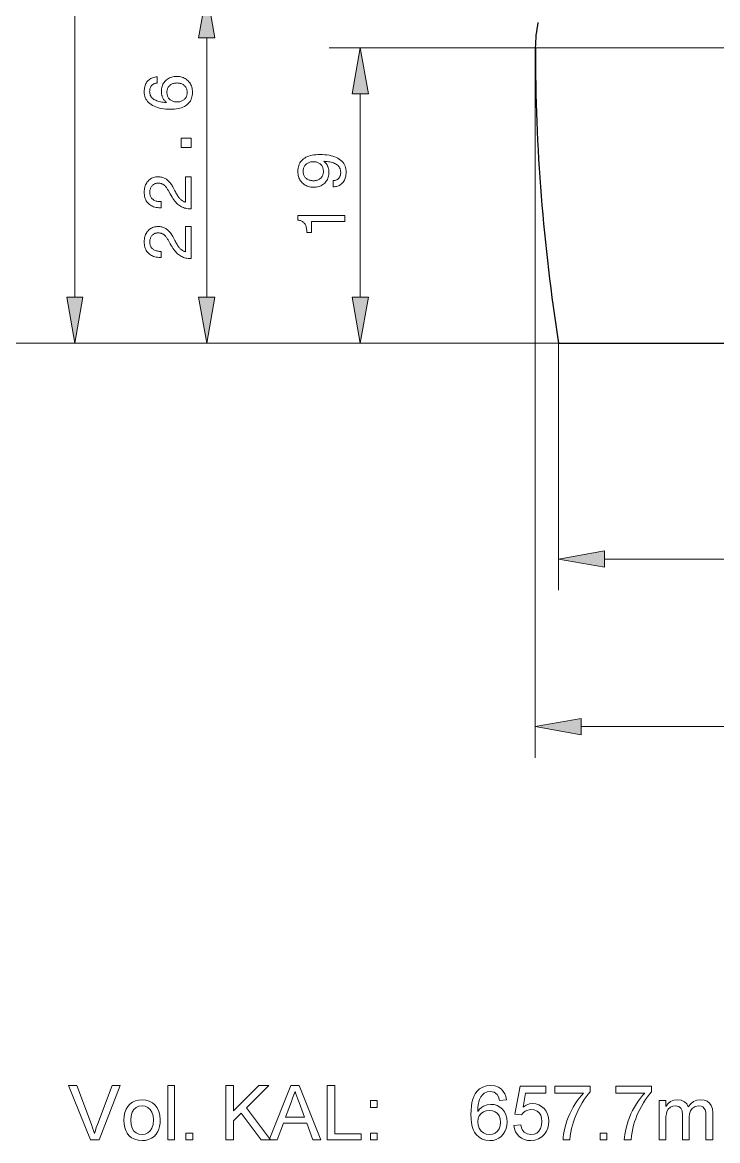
# Model space of a CAD drawing. Extents: x 0 to 297, y 0 to 532.
# Drawn here: x 47.8 to 92.5, y 75.4 to 147.3 of the extents above; entities that cross this region are included whole.
import ezdxf

# ---------------------------------------------------------------- set-up
doc = ezdxf.new("R2010")
doc.units = 0

msp = doc.modelspace()

# ---------------------------------------------------------------- linework, layer by layer
at = {"color": 7, "lineweight": 13}
for p, q in [((51.167, 129.662), (51.167, 179.953)), ((80.784, 145.708), (80.784, 100.05)), ((82.284, 126.708), (26.346, 126.708)), ((82.284, 126.708), (35.028, 126.708)), ((82.284, 126.708), (42.368, 126.708)), ((82.284, 126.708), (49.167, 126.708)), ((82.284, 126.708), (57.645, 126.708)), ((85.239, 112.827), (144.43, 112.827)), ((83.739, 102.05), (145.93, 102.05))]:
    msp.add_line(p, q, dxfattribs=at)
at = {"color": 7, "lineweight": 13, "ltscale": 0.417279}
msp.add_line((59.645, 129.662), (59.645, 146.353), dxfattribs=at)
at = {"color": 7, "lineweight": 13, "ltscale": 0.331418}
msp.add_line((80.784, 145.708), (67.527, 145.708), dxfattribs=at)
at = {"color": 7, "lineweight": 13, "ltscale": 0.443139}
msp.add_line((98.51, 145.708), (80.784, 145.708), dxfattribs=at)
at = {"color": 7, "lineweight": 13, "ltscale": 0.327279}
msp.add_line((69.527, 129.662), (69.527, 142.753), dxfattribs=at)
at = {"color": 7, "lineweight": 13, "ltscale": 0.368919}
msp.add_line((82.284, 126.708), (67.527, 126.708), dxfattribs=at)
at = {"color": 7, "lineweight": 13, "ltscale": 0.397013}
msp.add_line((82.284, 126.708), (82.284, 110.827), dxfattribs=at)
at = {"color": 7, "lineweight": 30}
msp.add_line((82.284, 126.708), (147.384, 126.708), dxfattribs=at)
at = {"color": 7, "lineweight": 13}
for points in [[(60.166, 146.353), (59.645, 149.308), (59.124, 146.353)], [(70.048, 142.753), (69.527, 145.708), (69.007, 142.753)], [(56.456, 143.839), (56.456, 143.443), (56.411, 143.437), (56.367, 143.429), (56.326, 143.419), (56.287, 143.406), (56.25, 143.391), (56.215, 143.373), (56.183, 143.354), (56.153, 143.332), (56.125, 143.307), (56.099, 143.281), (56.076, 143.252), (56.055, 143.221), (56.036, 143.188), (56.02, 143.153), (56.006, 143.116), (55.995, 143.076), (55.987, 143.035), (55.981, 142.992), (55.977, 142.946), (55.976, 142.899), (55.978, 142.835), (55.986, 142.774), (56, 142.715), (56.019, 142.66), (56.043, 142.609), (56.073, 142.56), (56.108, 142.514), (56.148, 142.471), (56.194, 142.432), (56.245, 142.395), (56.302, 142.362), (56.365, 142.331), (56.432, 142.303), (56.506, 142.278), (56.585, 142.256), (56.67, 142.237), (56.76, 142.221), (56.855, 142.208), (56.957, 142.198), (57.063, 142.191), (57.032, 142.216), (57.002, 142.243), (56.973, 142.272), (56.946, 142.301), (56.921, 142.331), (56.897, 142.363), (56.874, 142.395), (56.854, 142.429), (56.834, 142.464), (56.817, 142.499), (56.801, 142.536), (56.786, 142.574), (56.774, 142.613), (56.763, 142.652), (56.754, 142.693), (56.746, 142.734), (56.74, 142.776), (56.736, 142.819), (56.733, 142.863), (56.732, 142.907), (56.735, 142.991), (56.743, 143.071), (56.757, 143.148), (56.776, 143.222), (56.801, 143.293), (56.831, 143.361), (56.866, 143.425), (56.907, 143.486), (56.954, 143.544), (57.006, 143.599), (57.062, 143.649), (57.122, 143.695), (57.185, 143.734), (57.252, 143.769), (57.322, 143.798), (57.396, 143.822), (57.473, 143.841), (57.554, 143.854), (57.638, 143.862), (57.725, 143.865), (57.813, 143.862), (57.898, 143.853), (57.979, 143.839), (58.056, 143.819), (58.131, 143.794), (58.201, 143.763), (58.269, 143.727), (58.333, 143.684), (58.394, 143.637), (58.452, 143.583), (58.505, 143.525), (58.552, 143.464), (58.594, 143.399), (58.631, 143.33), (58.661, 143.258), (58.686, 143.183), (58.706, 143.104), (58.72, 143.021), (58.728, 142.936), (58.731, 142.846), (58.727, 142.743), (58.717, 142.645), (58.698, 142.552), (58.673, 142.464), (58.64, 142.381), (58.6, 142.303), (58.552, 142.229), (58.498, 142.161), (58.436, 142.097), (58.366, 142.039), (58.29, 141.986), (58.208, 141.938), (58.119, 141.896), (58.023, 141.859), (57.921, 141.829), (57.813, 141.803), (57.698, 141.784), (57.576, 141.77), (57.449, 141.761), (57.314, 141.758), (57.157, 141.761), (57.007, 141.77), (56.864, 141.785), (56.728, 141.806), (56.6, 141.833), (56.479, 141.866), (56.365, 141.905), (56.259, 141.949), (56.159, 142), (56.067, 142.057), (55.983, 142.119), (55.908, 142.186), (55.842, 142.257), (55.785, 142.334), (55.736, 142.415), (55.696, 142.501), (55.665, 142.592), (55.643, 142.687), (55.63, 142.788), (55.626, 142.893), (55.628, 142.976), (55.634, 143.057), (55.645, 143.133), (55.66, 143.206), (55.68, 143.276), (55.704, 143.341), (55.732, 143.403), (55.765, 143.462), (55.802, 143.517), (55.843, 143.568), (55.888, 143.616), (55.937, 143.658), (55.989, 143.697), (56.045, 143.731), (56.105, 143.76), (56.168, 143.785), (56.235, 143.805), (56.305, 143.821), (56.379, 143.832)], [(57.73, 143.447), (57.672, 143.445), (57.617, 143.441), (57.564, 143.432), (57.514, 143.421), (57.466, 143.407), (57.421, 143.389), (57.377, 143.368), (57.336, 143.343), (57.298, 143.316), (57.262, 143.285), (57.228, 143.251), (57.199, 143.216), (57.172, 143.178), (57.15, 143.139), (57.13, 143.097), (57.115, 143.054), (57.102, 143.008), (57.094, 142.96), (57.088, 142.911), (57.087, 142.859), (57.088, 142.801), (57.094, 142.746), (57.102, 142.693), (57.114, 142.643), (57.13, 142.596), (57.149, 142.551), (57.171, 142.508), (57.197, 142.468), (57.227, 142.431), (57.26, 142.396), (57.295, 142.364), (57.334, 142.336), (57.375, 142.311), (57.418, 142.289), (57.465, 142.27), (57.513, 142.255), (57.565, 142.244), (57.618, 142.235), (57.675, 142.23), (57.734, 142.229), (57.793, 142.23), (57.85, 142.235), (57.904, 142.243), (57.955, 142.255), (58.004, 142.27), (58.051, 142.288), (58.095, 142.31), (58.137, 142.334), (58.176, 142.363), (58.212, 142.394), (58.246, 142.428), (58.276, 142.465), (58.303, 142.504), (58.326, 142.545), (58.345, 142.589), (58.361, 142.635), (58.374, 142.683), (58.382, 142.734), (58.388, 142.787), (58.39, 142.842), (58.388, 142.895), (58.382, 142.946), (58.373, 142.995), (58.36, 143.042), (58.344, 143.086), (58.324, 143.129), (58.3, 143.17), (58.273, 143.208), (58.242, 143.245), (58.207, 143.279), (58.17, 143.311), (58.13, 143.34), (58.088, 143.365), (58.043, 143.387), (57.997, 143.405), (57.948, 143.42), (57.897, 143.432), (57.843, 143.44), (57.788, 143.445)], [(58.645, 139.307), (58.002, 139.307), (58.002, 139.903), (58.645, 139.903)], [(67.785, 136.77), (67.785, 137.166), (67.829, 137.17), (67.872, 137.176), (67.912, 137.184), (67.95, 137.196), (67.986, 137.21), (68.02, 137.226), (68.053, 137.246), (68.083, 137.267), (68.111, 137.292), (68.137, 137.319), (68.161, 137.349), (68.183, 137.38), (68.202, 137.414), (68.218, 137.449), (68.232, 137.487), (68.244, 137.527), (68.253, 137.568), (68.259, 137.612), (68.263, 137.658), (68.264, 137.706), (68.261, 137.77), (68.253, 137.831), (68.24, 137.889), (68.221, 137.944), (68.197, 137.996), (68.167, 138.045), (68.132, 138.091), (68.092, 138.134), (68.046, 138.173), (67.995, 138.21), (67.939, 138.243), (67.876, 138.274), (67.809, 138.302), (67.735, 138.327), (67.656, 138.348), (67.571, 138.367), (67.481, 138.384), (67.385, 138.397), (67.283, 138.407), (67.176, 138.414), (67.208, 138.388), (67.239, 138.362), (67.268, 138.334), (67.295, 138.304), (67.32, 138.274), (67.345, 138.243), (67.367, 138.21), (67.388, 138.177), (67.407, 138.142), (67.425, 138.107), (67.441, 138.07), (67.455, 138.032), (67.468, 137.994), (67.479, 137.955), (67.488, 137.915), (67.496, 137.874), (67.502, 137.832), (67.506, 137.789), (67.508, 137.746), (67.509, 137.702), (67.506, 137.618), (67.498, 137.538), (67.485, 137.461), (67.465, 137.387), (67.441, 137.316), (67.411, 137.248), (67.375, 137.184), (67.334, 137.123), (67.288, 137.065), (67.236, 137.01), (67.18, 136.96), (67.12, 136.915), (67.057, 136.875), (66.99, 136.84), (66.92, 136.811), (66.846, 136.787), (66.769, 136.769), (66.688, 136.755), (66.604, 136.747), (66.516, 136.745), (66.428, 136.747), (66.343, 136.756), (66.262, 136.77), (66.184, 136.79), (66.11, 136.815), (66.038, 136.846), (65.971, 136.883), (65.906, 136.925), (65.845, 136.973), (65.788, 137.026), (65.735, 137.084), (65.687, 137.146), (65.645, 137.211), (65.609, 137.279), (65.578, 137.351), (65.553, 137.426), (65.534, 137.505), (65.52, 137.588), (65.511, 137.674), (65.508, 137.763), (65.512, 137.865), (65.523, 137.963), (65.541, 138.056), (65.567, 138.144), (65.6, 138.226), (65.64, 138.304), (65.687, 138.377), (65.742, 138.446), (65.804, 138.509), (65.873, 138.567), (65.949, 138.62), (66.032, 138.668), (66.121, 138.71), (66.217, 138.746), (66.319, 138.777), (66.427, 138.802), (66.542, 138.821), (66.663, 138.835), (66.791, 138.844), (66.925, 138.847), (67.084, 138.844), (67.235, 138.835), (67.379, 138.82), (67.515, 138.799), (67.644, 138.772), (67.765, 138.74), (67.879, 138.701), (67.985, 138.656), (68.084, 138.606), (68.175, 138.549), (68.259, 138.487), (68.333, 138.42), (68.399, 138.348), (68.456, 138.271), (68.504, 138.189), (68.544, 138.101), (68.574, 138.009), (68.596, 137.912), (68.609, 137.809), (68.614, 137.702), (68.612, 137.618), (68.605, 137.538), (68.594, 137.462), (68.578, 137.389), (68.557, 137.319), (68.533, 137.253), (68.503, 137.19), (68.47, 137.131), (68.431, 137.075), (68.388, 137.023), (68.342, 136.975), (68.292, 136.932), (68.239, 136.894), (68.184, 136.861), (68.125, 136.833), (68.063, 136.81), (67.998, 136.793), (67.93, 136.78), (67.859, 136.772)], [(66.512, 137.162), (66.569, 137.164), (66.624, 137.169), (66.676, 137.177), (66.726, 137.188), (66.774, 137.202), (66.819, 137.22), (66.862, 137.241), (66.903, 137.265), (66.941, 137.293), (66.977, 137.323), (67.01, 137.357), (67.039, 137.392), (67.066, 137.429), (67.088, 137.469), (67.107, 137.511), (67.123, 137.554), (67.135, 137.6), (67.144, 137.648), (67.149, 137.698), (67.151, 137.75), (67.149, 137.808), (67.144, 137.863), (67.135, 137.916), (67.123, 137.966), (67.108, 138.014), (67.089, 138.059), (67.067, 138.101), (67.041, 138.141), (67.012, 138.178), (66.979, 138.213), (66.943, 138.245), (66.905, 138.273), (66.864, 138.298), (66.821, 138.32), (66.775, 138.339), (66.727, 138.354), (66.676, 138.366), (66.622, 138.374), (66.566, 138.379), (66.508, 138.381), (66.449, 138.379), (66.392, 138.374), (66.338, 138.366), (66.286, 138.354), (66.237, 138.339), (66.19, 138.32), (66.146, 138.298), (66.104, 138.273), (66.065, 138.245), (66.028, 138.213), (65.994, 138.178), (65.964, 138.141), (65.937, 138.102), (65.914, 138.061), (65.895, 138.017), (65.879, 137.971), (65.866, 137.922), (65.857, 137.871), (65.852, 137.818), (65.85, 137.763), (65.852, 137.71), (65.857, 137.659), (65.866, 137.61), (65.879, 137.564), (65.896, 137.519), (65.916, 137.477), (65.939, 137.436), (65.967, 137.398), (65.998, 137.362), (66.032, 137.328), (66.07, 137.296), (66.11, 137.268), (66.152, 137.243), (66.197, 137.222), (66.243, 137.203), (66.293, 137.189), (66.344, 137.177), (66.398, 137.169), (66.454, 137.164)], [(58.645, 135.354), (58.632, 135.354), (58.545, 135.356), (58.46, 135.362), (58.378, 135.372), (58.3, 135.387), (58.224, 135.405), (58.151, 135.428), (58.081, 135.455), (58.014, 135.486), (57.95, 135.521), (57.889, 135.56), (57.829, 135.605), (57.77, 135.656), (57.71, 135.714), (57.651, 135.779), (57.592, 135.85), (57.533, 135.928), (57.474, 136.013), (57.415, 136.104), (57.356, 136.202), (57.298, 136.307), (57.158, 136.562), (57.133, 136.606), (57.107, 136.649), (57.081, 136.688), (57.054, 136.726), (57.026, 136.76), (56.998, 136.793), (56.969, 136.822), (56.94, 136.85), (56.91, 136.875), (56.879, 136.897), (56.847, 136.917), (56.815, 136.935), (56.781, 136.951), (56.746, 136.964), (56.711, 136.976), (56.674, 136.985), (56.636, 136.993), (56.597, 136.998), (56.557, 137.001), (56.515, 137.002), (56.469, 137.001), (56.424, 136.996), (56.381, 136.988), (56.339, 136.976), (56.3, 136.961), (56.262, 136.943), (56.227, 136.922), (56.193, 136.898), (56.161, 136.87), (56.131, 136.839), (56.103, 136.805), (56.078, 136.769), (56.056, 136.731), (56.037, 136.69), (56.021, 136.648), (56.008, 136.603), (55.997, 136.556), (55.99, 136.507), (55.986, 136.455), (55.984, 136.401), (55.986, 136.348), (55.992, 136.297), (56.001, 136.249), (56.014, 136.202), (56.03, 136.158), (56.051, 136.116), (56.075, 136.077), (56.103, 136.04), (56.134, 136.005), (56.17, 135.972), (56.208, 135.943), (56.249, 135.916), (56.293, 135.892), (56.34, 135.872), (56.39, 135.855), (56.442, 135.84), (56.498, 135.829), (56.555, 135.822), (56.616, 135.817), (56.68, 135.815), (56.716, 135.815), (56.716, 135.423), (56.654, 135.423), (56.562, 135.426), (56.473, 135.434), (56.388, 135.447), (56.307, 135.466), (56.229, 135.491), (56.156, 135.52), (56.087, 135.555), (56.022, 135.596), (55.96, 135.642), (55.903, 135.693), (55.85, 135.749), (55.803, 135.809), (55.762, 135.872), (55.725, 135.94), (55.695, 136.011), (55.67, 136.086), (55.651, 136.165), (55.637, 136.248), (55.628, 136.334), (55.626, 136.425), (55.628, 136.511), (55.636, 136.595), (55.648, 136.675), (55.665, 136.752), (55.687, 136.825), (55.714, 136.895), (55.747, 136.961), (55.784, 137.024), (55.825, 137.084), (55.872, 137.14), (55.923, 137.192), (55.977, 137.239), (56.034, 137.28), (56.094, 137.315), (56.157, 137.345), (56.224, 137.37), (56.293, 137.389), (56.366, 137.402), (56.441, 137.411), (56.52, 137.413), (56.581, 137.412), (56.64, 137.407), (56.699, 137.399), (56.755, 137.388), (56.81, 137.373), (56.864, 137.356), (56.916, 137.335), (56.966, 137.311), (57.015, 137.284), (57.062, 137.253), (57.108, 137.219), (57.153, 137.182), (57.197, 137.142), (57.239, 137.098), (57.28, 137.051), (57.32, 137), (57.358, 136.946), (57.395, 136.889), (57.431, 136.828), (57.466, 136.764), (57.595, 136.511), (57.632, 136.441), (57.668, 136.375), (57.704, 136.313), (57.739, 136.255), (57.773, 136.201), (57.807, 136.152), (57.84, 136.106), (57.872, 136.064), (57.903, 136.027), (57.934, 135.993), (57.965, 135.963), (57.996, 135.935), (58.028, 135.909), (58.061, 135.885), (58.095, 135.863), (58.129, 135.843), (58.164, 135.826), (58.2, 135.81), (58.236, 135.797), (58.274, 135.786), (58.274, 137.413), (58.645, 137.413)], [(68.527, 134.531), (66.394, 134.531), (66.394, 133.831), (66.088, 133.831), (66.086, 133.906), (66.081, 133.977), (66.073, 134.045), (66.062, 134.108), (66.049, 134.167), (66.034, 134.223), (66.016, 134.274), (65.995, 134.322), (65.972, 134.365), (65.946, 134.405), (65.917, 134.441), (65.885, 134.474), (65.849, 134.504), (65.811, 134.531), (65.769, 134.555), (65.723, 134.576), (65.674, 134.594), (65.622, 134.609), (65.567, 134.621), (65.508, 134.63), (65.508, 134.923), (68.527, 134.923)], [(58.645, 132.155), (58.632, 132.155), (58.545, 132.158), (58.46, 132.164), (58.378, 132.174), (58.3, 132.189), (58.224, 132.207), (58.151, 132.23), (58.081, 132.257), (58.014, 132.288), (57.95, 132.323), (57.889, 132.362), (57.829, 132.407), (57.77, 132.458), (57.71, 132.516), (57.651, 132.581), (57.592, 132.652), (57.533, 132.73), (57.474, 132.815), (57.415, 132.906), (57.356, 133.004), (57.298, 133.108), (57.158, 133.363), (57.133, 133.408), (57.107, 133.45), (57.081, 133.49), (57.054, 133.527), (57.026, 133.562), (56.998, 133.594), (56.969, 133.624), (56.94, 133.652), (56.91, 133.676), (56.879, 133.699), (56.847, 133.719), (56.815, 133.737), (56.781, 133.752), (56.746, 133.766), (56.711, 133.778), (56.674, 133.787), (56.636, 133.795), (56.597, 133.8), (56.557, 133.803), (56.515, 133.804), (56.469, 133.802), (56.424, 133.798), (56.381, 133.789), (56.339, 133.778), (56.3, 133.763), (56.262, 133.745), (56.227, 133.724), (56.193, 133.7), (56.161, 133.672), (56.131, 133.641), (56.103, 133.607), (56.078, 133.571), (56.056, 133.533), (56.037, 133.492), (56.021, 133.45), (56.008, 133.405), (55.997, 133.358), (55.99, 133.308), (55.986, 133.257), (55.984, 133.203), (55.986, 133.15), (55.992, 133.099), (56.001, 133.05), (56.014, 133.004), (56.03, 132.96), (56.051, 132.918), (56.075, 132.879), (56.103, 132.842), (56.134, 132.807), (56.17, 132.774), (56.208, 132.744), (56.249, 132.718), (56.293, 132.694), (56.34, 132.674), (56.39, 132.656), (56.442, 132.642), (56.498, 132.631), (56.555, 132.623), (56.616, 132.619), (56.68, 132.617), (56.716, 132.617), (56.716, 132.225), (56.654, 132.225), (56.562, 132.228), (56.473, 132.236), (56.388, 132.249), (56.307, 132.268), (56.229, 132.292), (56.156, 132.322), (56.087, 132.357), (56.022, 132.398), (55.96, 132.444), (55.903, 132.495), (55.85, 132.551), (55.803, 132.611), (55.762, 132.674), (55.725, 132.741), (55.695, 132.813), (55.67, 132.888), (55.651, 132.967), (55.637, 133.049), (55.628, 133.136), (55.626, 133.226), (55.628, 133.313), (55.636, 133.397), (55.648, 133.477), (55.665, 133.553), (55.687, 133.627), (55.714, 133.697), (55.747, 133.763), (55.784, 133.826), (55.825, 133.886), (55.872, 133.942), (55.923, 133.994), (55.977, 134.04), (56.034, 134.081), (56.094, 134.117), (56.157, 134.147), (56.224, 134.172), (56.293, 134.191), (56.366, 134.204), (56.441, 134.212), (56.52, 134.215), (56.581, 134.214), (56.64, 134.209), (56.699, 134.201), (56.755, 134.19), (56.81, 134.175), (56.864, 134.158), (56.916, 134.137), (56.966, 134.113), (57.015, 134.085), (57.062, 134.055), (57.108, 134.021), (57.153, 133.984), (57.197, 133.944), (57.239, 133.9), (57.28, 133.853), (57.32, 133.802), (57.358, 133.748), (57.395, 133.691), (57.431, 133.63), (57.466, 133.566), (57.595, 133.313), (57.632, 133.243), (57.668, 133.177), (57.704, 133.115), (57.739, 133.057), (57.773, 133.003), (57.807, 132.954), (57.84, 132.908), (57.872, 132.866), (57.903, 132.829), (57.934, 132.795), (57.965, 132.765), (57.996, 132.737), (58.028, 132.711), (58.061, 132.687), (58.095, 132.665), (58.129, 132.645), (58.164, 132.628), (58.2, 132.612), (58.236, 132.599), (58.274, 132.588), (58.274, 134.215), (58.645, 134.215)], [(50.646, 129.662), (51.167, 126.708), (51.688, 129.662)], [(59.124, 129.662), (59.645, 126.708), (60.166, 129.662)], [(69.007, 129.662), (69.527, 126.708), (70.048, 129.662)], [(85.239, 113.348), (82.284, 112.827), (85.239, 112.306)], [(83.739, 102.571), (80.784, 102.05), (83.739, 101.529)], [(52.168, 75.472), (50.761, 78.972), (51.282, 78.972), (52.233, 76.453), (52.305, 76.255), (52.369, 76.066), (52.425, 75.885), (52.482, 76.075), (52.546, 76.264), (52.615, 76.453), (53.567, 78.972), (54.089, 78.972), (52.733, 75.472)], [(57.139, 75.472), (57.139, 78.972), (57.576, 78.972), (57.576, 75.472)], [(60.882, 75.472), (60.882, 78.972), (61.368, 78.972), (61.368, 77.351), (62.989, 78.972), (63.652, 78.972), (62.21, 77.531), (63.75, 75.472), (63.155, 75.472), (61.871, 77.19), (61.368, 76.688), (61.368, 75.472)], [(63.673, 75.472), (65.061, 78.972), (65.598, 78.972), (66.986, 75.472), (66.472, 75.472), (66.08, 76.542), (64.579, 76.542), (64.187, 75.472)], [(64.723, 76.931), (65.936, 76.931), (65.59, 77.875), (65.513, 78.084), (65.444, 78.272), (65.383, 78.439), (65.33, 78.583), (65.251, 78.37), (65.172, 78.154), (65.092, 77.935)], [(67.403, 75.472), (67.403, 78.972), (67.889, 78.972), (67.889, 75.861), (69.591, 75.861), (69.591, 75.472)], [(78.924, 78.049), (78.486, 78), (78.417, 78.231), (78.322, 78.389), (78.126, 78.535), (77.888, 78.583), (77.687, 78.557), (77.499, 78.477), (77.385, 78.371), (77.286, 78.238), (77.2, 78.076), (77.148, 77.928), (77.11, 77.749), (77.086, 77.538), (77.077, 77.294), (77.189, 77.437), (77.316, 77.554), (77.459, 77.643), (77.69, 77.728), (77.932, 77.757), (78.14, 77.737), (78.333, 77.678), (78.509, 77.579), (78.669, 77.44), (78.802, 77.27), (78.897, 77.077), (78.954, 76.861), (78.973, 76.621), (78.957, 76.407), (78.909, 76.203), (78.829, 76.008), (78.721, 75.834), (78.59, 75.69), (78.435, 75.574), (78.26, 75.491), (78.071, 75.44), (77.866, 75.424), (77.607, 75.448), (77.374, 75.522), (77.165, 75.644), (76.981, 75.816), (76.877, 75.961), (76.791, 76.134), (76.725, 76.335), (76.677, 76.565), (76.649, 76.823), (76.639, 77.109), (76.647, 77.386), (76.67, 77.64), (76.709, 77.871), (76.763, 78.081), (76.833, 78.268), (76.919, 78.432), (77.02, 78.574), (77.2, 78.748), (77.41, 78.873), (77.648, 78.947), (77.915, 78.972), (78.178, 78.945), (78.407, 78.863), (78.603, 78.727), (78.723, 78.593), (78.817, 78.435), (78.884, 78.253)], [(79.41, 76.396), (79.848, 76.444), (79.893, 76.252), (79.964, 76.094), (80.06, 75.971), (80.251, 75.852), (80.496, 75.813), (80.703, 75.838), (80.878, 75.914), (81.02, 76.04), (81.125, 76.209), (81.188, 76.41), (81.209, 76.645), (81.189, 76.867), (81.13, 77.055), (81.031, 77.21), (80.893, 77.325), (80.716, 77.394), (80.5, 77.417), (80.298, 77.393), (80.133, 77.322), (80.001, 77.213), (79.896, 77.076), (79.459, 77.125), (79.799, 78.924), (81.452, 78.924), (81.452, 78.486), (80.16, 78.486), (79.993, 77.581), (80.194, 77.706), (80.403, 77.781), (80.618, 77.806), (80.826, 77.786), (81.017, 77.726), (81.191, 77.627), (81.348, 77.488), (81.479, 77.317), (81.572, 77.125), (81.628, 76.909), (81.646, 76.671), (81.629, 76.441), (81.58, 76.228), (81.496, 76.03), (81.38, 75.849), (81.203, 75.663), (80.996, 75.53), (80.76, 75.45), (80.494, 75.424), (80.274, 75.44), (80.076, 75.49), (79.899, 75.573), (79.743, 75.69), (79.613, 75.834), (79.514, 75.999), (79.447, 76.187)], [(82.035, 78.486), (82.035, 78.924), (84.32, 78.924), (84.32, 78.57), (84.188, 78.418), (84.058, 78.247), (83.927, 78.059), (83.797, 77.852), (83.668, 77.627), (83.565, 77.432), (83.469, 77.234), (83.382, 77.035), (83.303, 76.833), (83.232, 76.63), (83.169, 76.425), (83.111, 76.203), (83.065, 75.97), (83.03, 75.726), (83.007, 75.472), (82.57, 75.472), (82.579, 75.643), (82.601, 75.827), (82.636, 76.025), (82.684, 76.236), (82.744, 76.461), (82.816, 76.691), (82.9, 76.918), (82.995, 77.142), (83.102, 77.362), (83.221, 77.579), (83.347, 77.787), (83.476, 77.982), (83.608, 78.164), (83.744, 78.332), (83.882, 78.486)], [(85.973, 78.486), (85.973, 78.924), (88.257, 78.924), (88.257, 78.57), (88.126, 78.418), (87.995, 78.247), (87.865, 78.059), (87.735, 77.852), (87.606, 77.627), (87.502, 77.432), (87.407, 77.234), (87.319, 77.035), (87.24, 76.833), (87.169, 76.63), (87.107, 76.425), (87.049, 76.203), (87.003, 75.97), (86.968, 75.726), (86.945, 75.472), (86.507, 75.472), (86.517, 75.643), (86.539, 75.827), (86.574, 76.025), (86.621, 76.236), (86.681, 76.461), (86.754, 76.691), (86.837, 76.918), (86.933, 77.142), (87.04, 77.362), (87.159, 77.579), (87.285, 77.787), (87.414, 77.982), (87.546, 78.164), (87.681, 78.332), (87.82, 78.486)], [(54.319, 76.736), (54.334, 77.001), (54.381, 77.236), (54.457, 77.443), (54.565, 77.621), (54.703, 77.77), (54.873, 77.892), (55.06, 77.979), (55.265, 78.031), (55.487, 78.049), (55.732, 78.027), (55.954, 77.964), (56.152, 77.858), (56.327, 77.709), (56.469, 77.523), (56.571, 77.305), (56.632, 77.055), (56.652, 76.772), (56.643, 76.542), (56.616, 76.338), (56.571, 76.161), (56.508, 76.009), (56.397, 75.838), (56.257, 75.694), (56.088, 75.577), (55.899, 75.492), (55.699, 75.441), (55.487, 75.424), (55.238, 75.445), (55.014, 75.508), (54.815, 75.614), (54.642, 75.762), (54.525, 75.909), (54.435, 76.08), (54.371, 76.275), (54.332, 76.493)], [(70.174, 77.563), (70.174, 78), (70.611, 78), (70.611, 77.563)], [(88.743, 75.472), (88.743, 78), (89.181, 78), (89.181, 77.619), (89.316, 77.794), (89.488, 77.931), (89.694, 78.019), (89.925, 78.049), (90.174, 78.018), (90.373, 77.927), (90.522, 77.782), (90.619, 77.589), (90.782, 77.79), (90.968, 77.934), (91.176, 78.02), (91.407, 78.049), (91.641, 78.026), (91.835, 77.956), (91.991, 77.841), (92.104, 77.678), (92.172, 77.465), (92.195, 77.202), (92.195, 75.472), (91.757, 75.472), (91.757, 77.046), (91.747, 77.264), (91.715, 77.411), (91.564, 77.591), (91.445, 77.643), (91.307, 77.66), (91.063, 77.616), (90.864, 77.485), (90.766, 77.345), (90.707, 77.158), (90.688, 76.924), (90.688, 75.472), (90.25, 75.472), (90.25, 77.095), (90.224, 77.342), (90.146, 77.518), (90.008, 77.624), (89.804, 77.66), (89.631, 77.636), (89.471, 77.566), (89.339, 77.45), (89.25, 77.29), (89.211, 77.152), (89.189, 76.978), (89.181, 76.768), (89.181, 75.472)], [(54.757, 76.737), (54.78, 76.454), (54.849, 76.223), (54.964, 76.043), (55.115, 75.915), (55.289, 75.838), (55.487, 75.813), (55.684, 75.838), (55.857, 75.915), (56.007, 76.044), (56.123, 76.226), (56.192, 76.461), (56.215, 76.751), (56.192, 77.025), (56.122, 77.251), (56.006, 77.429), (55.856, 77.557), (55.683, 77.634), (55.487, 77.66), (55.289, 77.634), (55.115, 77.558), (54.964, 77.43), (54.849, 77.251), (54.78, 77.02)], [(77.077, 76.631), (77.102, 76.42), (77.177, 76.217), (77.293, 76.043), (77.444, 75.916), (77.624, 75.838), (77.832, 75.813), (78.028, 75.836), (78.197, 75.908), (78.34, 76.026), (78.448, 76.186), (78.513, 76.38), (78.535, 76.608), (78.514, 76.827), (78.449, 77.012), (78.342, 77.165), (78.198, 77.278), (78.022, 77.345), (77.815, 77.368), (77.62, 77.345), (77.445, 77.278), (77.292, 77.165), (77.172, 77.015), (77.101, 76.837)], [(58.305, 75.472), (58.305, 75.91), (58.743, 75.91), (58.743, 75.472)], [(70.174, 75.472), (70.174, 75.91), (70.611, 75.91), (70.611, 75.472)], [(84.952, 75.472), (84.952, 75.91), (85.389, 75.91), (85.389, 75.472)]]:
    msp.add_lwpolyline(points, close=True, dxfattribs=at)
at = {"color": 7, "lineweight": 30}
for centre, radius, start, end in [((88.784, 145.708), 8, 168.18773, 179.99999), ((201.868, 145.708), 121.083, 179.99999, 189.02798)]:
    msp.add_arc(centre, radius, start, end, dxfattribs=at)
at = {"color": 7, "lineweight": 13}
for points in [[(60.166, 146.353), (59.645, 149.308), (60.166, 146.353), (59.124, 146.353)], [(70.048, 142.753), (69.527, 145.708), (70.048, 142.753), (69.007, 142.753)], [(50.646, 129.662), (51.167, 126.708), (50.646, 129.662), (51.688, 129.662)], [(59.124, 129.662), (59.645, 126.708), (59.124, 129.662), (60.166, 129.662)], [(69.007, 129.662), (69.527, 126.708), (69.007, 129.662), (70.048, 129.662)], [(85.239, 113.348), (82.284, 112.827), (85.239, 113.348), (85.239, 112.306)], [(83.739, 102.571), (80.784, 102.05), (83.739, 102.571), (83.739, 101.529)]]:
    msp.add_solid(points, dxfattribs=at)

doc.saveas('drawing.dxf')
